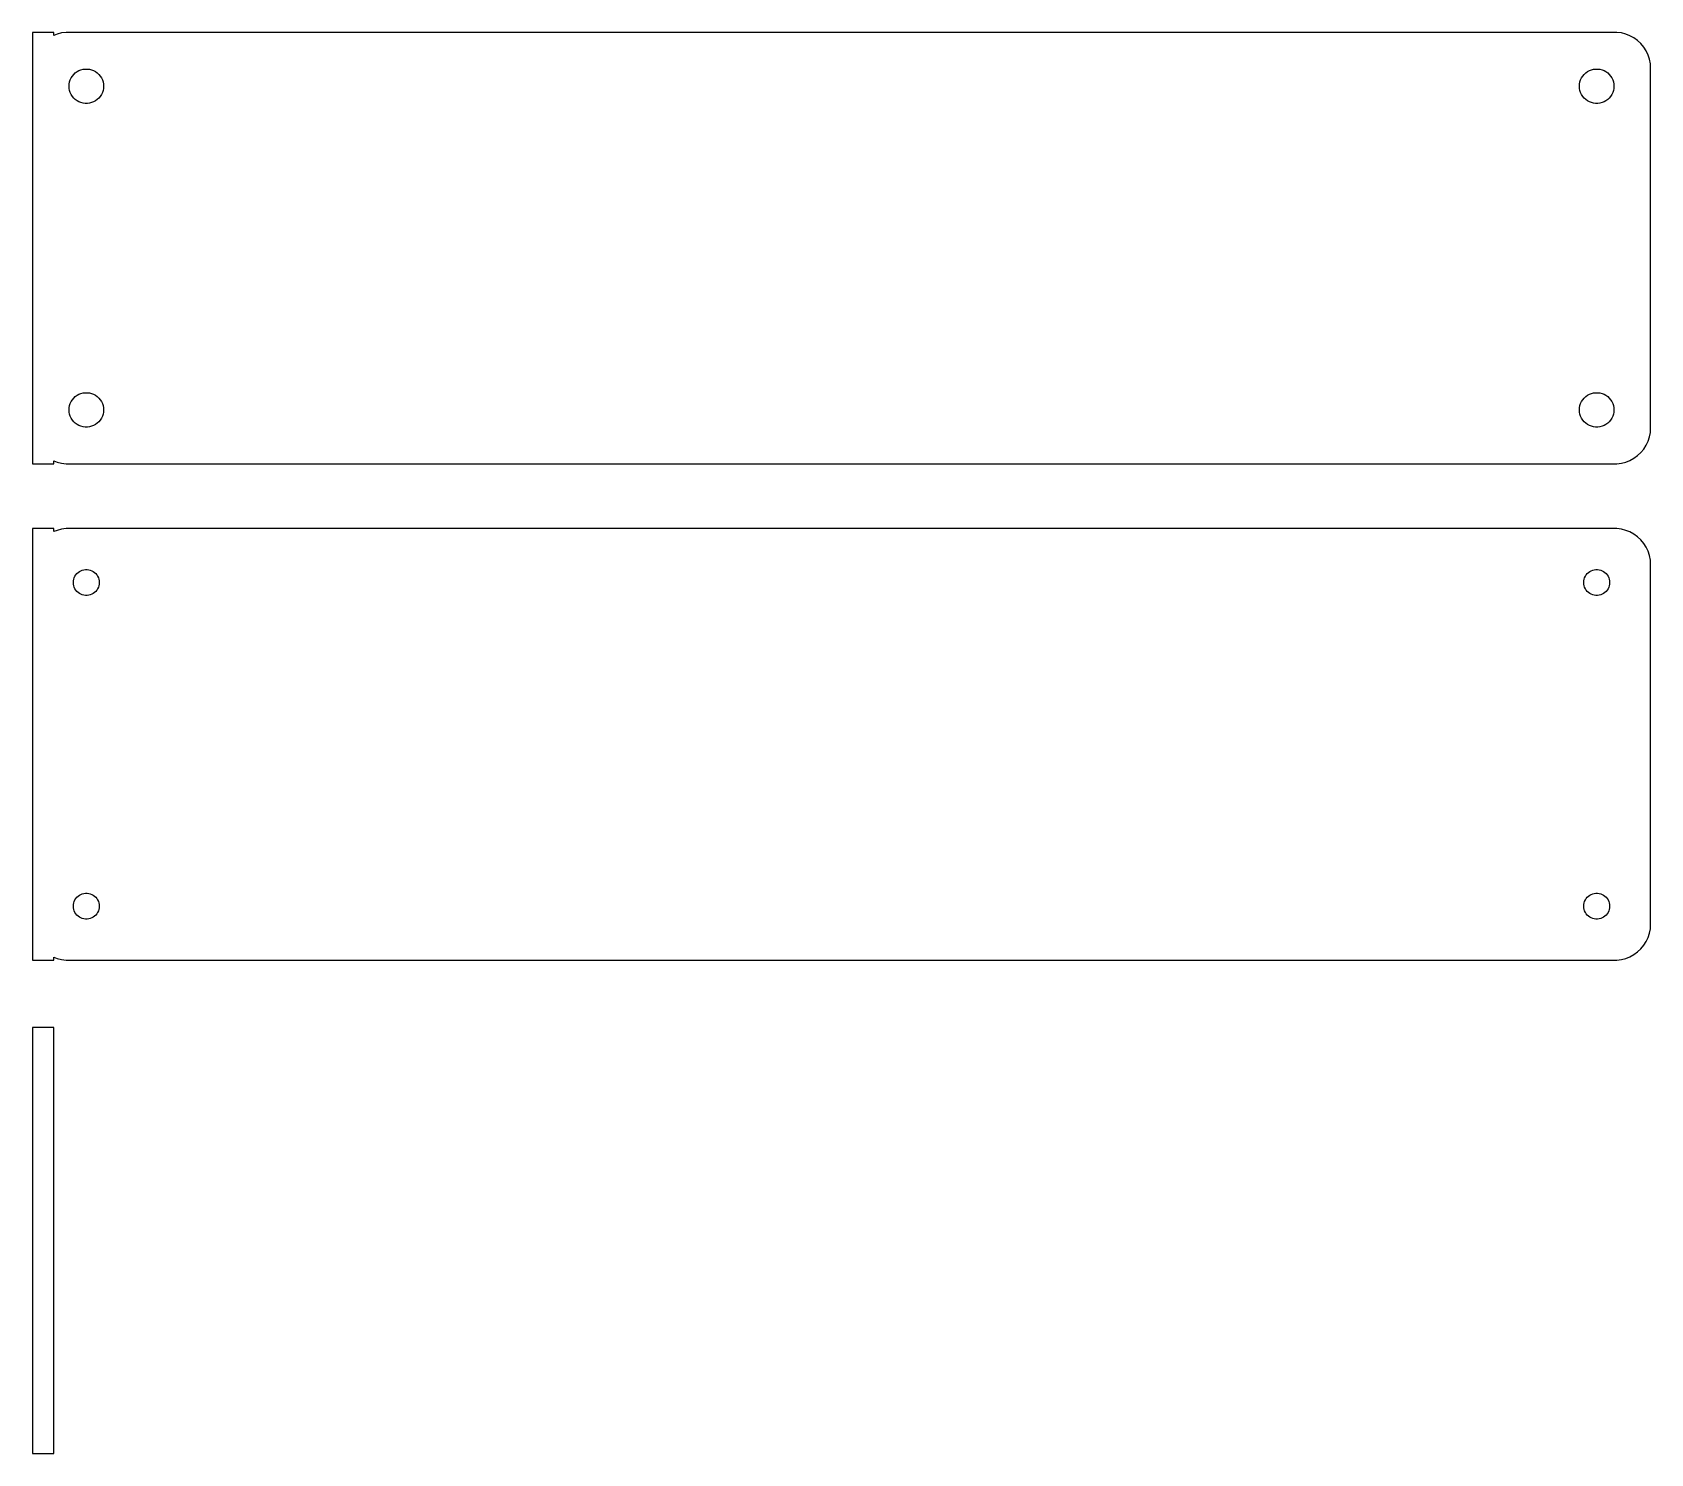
# Model space of a CAD drawing. Header units: metres. Extents: x -112 to 112, y -30 to 168.
import ezdxf

# ---------------------------------------------------------------- set-up
doc = ezdxf.new("R2010")
doc.units = ezdxf.units.M

msp = doc.modelspace()

# ---------------------------------------------------------------- linework, layer by layer
for p, q in [((-109.5, 167.99), (-112.5, 167.99)), ((-112.5, 167.99), (-112.5, 108.01)), ((-109.5, 167.575), (-109.5, 167.99)), ((-109.045, 167.755), (-109.5, 167.575)), ((-108.437, 167.911), (-109.045, 167.755)), ((-107.814, 167.99), (-108.437, 167.911)), ((107.814, 167.99), (-107.814, 167.99)), ((108.437, 167.911), (107.814, 167.99)), ((109.045, 167.755), (108.437, 167.911)), ((109.629, 167.524), (109.045, 167.755)), ((110.179, 167.222), (109.629, 167.524)), ((110.687, 166.853), (110.179, 167.222)), ((111.145, 166.423), (110.687, 166.853)), ((111.545, 165.939), (111.145, 166.423)), ((111.882, 165.409), (111.545, 165.939)), ((112.149, 164.841), (111.882, 165.409)), ((112.343, 164.243), (112.149, 164.841)), ((-106.942, 161.911), (-106.75, 162.143)), ((-106.75, 162.143), (-106.53, 162.349)), ((-106.53, 162.349), (-106.286, 162.526)), ((-106.286, 162.526), (-106.022, 162.672)), ((-106.022, 162.672), (-105.742, 162.783)), ((-105.742, 162.783), (-105.45, 162.857)), ((-105.45, 162.857), (-105.151, 162.895)), ((-105.151, 162.895), (-104.849, 162.895)), ((-104.849, 162.895), (-104.55, 162.857)), ((-104.55, 162.857), (-104.258, 162.783)), ((-104.258, 162.783), (-103.978, 162.672)), ((-103.978, 162.672), (-103.714, 162.526)), ((-103.714, 162.526), (-103.47, 162.349)), ((-103.47, 162.349), (-103.25, 162.143)), ((-103.25, 162.143), (-103.058, 161.911)), ((103.058, 161.911), (103.25, 162.143)), ((103.25, 162.143), (103.47, 162.349)), ((103.47, 162.349), (103.714, 162.526)), ((103.714, 162.526), (103.978, 162.672)), ((103.978, 162.672), (104.258, 162.783)), ((104.258, 162.783), (104.55, 162.857)), ((104.55, 162.857), (104.849, 162.895)), ((104.849, 162.895), (105.151, 162.895)), ((105.151, 162.895), (105.45, 162.857)), ((105.45, 162.857), (105.742, 162.783)), ((105.742, 162.783), (106.022, 162.672)), ((106.022, 162.672), (106.286, 162.526)), ((106.286, 162.526), (106.53, 162.349)), ((106.53, 162.349), (106.75, 162.143)), ((106.75, 162.143), (106.942, 161.911)), ((112.461, 163.627), (112.343, 164.243)), ((112.5, 163), (112.461, 163.627)), ((112.5, 113), (112.5, 163)), ((-107.4, 160.5), (-107.381, 160.801)), ((-107.381, 160.199), (-107.4, 160.5)), ((-107.381, 160.801), (-107.325, 161.097)), ((-107.325, 159.903), (-107.381, 160.199)), ((-107.325, 161.097), (-107.231, 161.383)), ((-107.231, 159.617), (-107.325, 159.903)), ((-107.231, 161.383), (-107.103, 161.656)), ((-107.103, 161.656), (-106.942, 161.911)), ((-103.058, 161.911), (-102.897, 161.656)), ((-102.897, 161.656), (-102.769, 161.383)), ((-102.769, 161.383), (-102.675, 161.097)), ((-102.675, 159.903), (-102.769, 159.617)), ((-102.675, 161.097), (-102.619, 160.801)), ((-102.619, 160.199), (-102.675, 159.903)), ((-102.619, 160.801), (-102.6, 160.5)), ((-102.6, 160.5), (-102.619, 160.199)), ((102.6, 160.5), (102.619, 160.801)), ((102.619, 160.199), (102.6, 160.5)), ((102.619, 160.801), (102.675, 161.097)), ((102.675, 159.903), (102.619, 160.199)), ((102.675, 161.097), (102.769, 161.383)), ((102.769, 159.617), (102.675, 159.903)), ((102.769, 161.383), (102.897, 161.656)), ((102.897, 161.656), (103.058, 161.911)), ((106.942, 161.911), (107.103, 161.656)), ((107.103, 161.656), (107.231, 161.383)), ((107.231, 161.383), (107.325, 161.097)), ((107.325, 159.903), (107.231, 159.617)), ((107.325, 161.097), (107.381, 160.801)), ((107.381, 160.199), (107.325, 159.903)), ((107.381, 160.801), (107.4, 160.5)), ((107.4, 160.5), (107.381, 160.199)), ((-107.103, 159.344), (-107.231, 159.617)), ((-106.942, 159.089), (-107.103, 159.344)), ((-106.75, 158.857), (-106.942, 159.089)), ((-106.53, 158.651), (-106.75, 158.857)), ((-106.286, 158.474), (-106.53, 158.651)), ((-106.022, 158.328), (-106.286, 158.474)), ((-105.742, 158.217), (-106.022, 158.328)), ((-105.45, 158.143), (-105.742, 158.217)), ((-105.151, 158.105), (-105.45, 158.143)), ((-104.849, 158.105), (-105.151, 158.105)), ((-104.55, 158.143), (-104.849, 158.105)), ((-104.258, 158.217), (-104.55, 158.143)), ((-103.978, 158.328), (-104.258, 158.217)), ((-103.714, 158.474), (-103.978, 158.328)), ((-103.47, 158.651), (-103.714, 158.474)), ((-103.25, 158.857), (-103.47, 158.651)), ((-103.058, 159.089), (-103.25, 158.857)), ((-102.897, 159.344), (-103.058, 159.089)), ((-102.769, 159.617), (-102.897, 159.344)), ((102.897, 159.344), (102.769, 159.617)), ((103.058, 159.089), (102.897, 159.344)), ((103.25, 158.857), (103.058, 159.089)), ((103.47, 158.651), (103.25, 158.857)), ((103.714, 158.474), (103.47, 158.651)), ((103.978, 158.328), (103.714, 158.474)), ((104.258, 158.217), (103.978, 158.328)), ((104.55, 158.143), (104.258, 158.217)), ((104.849, 158.105), (104.55, 158.143)), ((105.151, 158.105), (104.849, 158.105)), ((105.45, 158.143), (105.151, 158.105)), ((105.742, 158.217), (105.45, 158.143)), ((106.022, 158.328), (105.742, 158.217)), ((106.286, 158.474), (106.022, 158.328)), ((106.53, 158.651), (106.286, 158.474)), ((106.75, 158.857), (106.53, 158.651)), ((106.942, 159.089), (106.75, 158.857)), ((107.103, 159.344), (106.942, 159.089)), ((107.231, 159.617), (107.103, 159.344)), ((-106.942, 116.911), (-106.75, 117.143)), ((-106.75, 117.143), (-106.53, 117.349)), ((-106.53, 117.349), (-106.286, 117.526)), ((-106.286, 117.526), (-106.022, 117.672)), ((-106.022, 117.672), (-105.742, 117.783)), ((-105.742, 117.783), (-105.45, 117.857)), ((-105.45, 117.857), (-105.151, 117.895)), ((-105.151, 117.895), (-104.849, 117.895)), ((-104.849, 117.895), (-104.55, 117.857)), ((-104.55, 117.857), (-104.258, 117.783)), ((-104.258, 117.783), (-103.978, 117.672)), ((-103.978, 117.672), (-103.714, 117.526)), ((-103.714, 117.526), (-103.47, 117.349)), ((-103.47, 117.349), (-103.25, 117.143)), ((-103.25, 117.143), (-103.058, 116.911)), ((103.058, 116.911), (103.25, 117.143)), ((103.25, 117.143), (103.47, 117.349)), ((103.47, 117.349), (103.714, 117.526)), ((103.714, 117.526), (103.978, 117.672)), ((103.978, 117.672), (104.258, 117.783)), ((104.258, 117.783), (104.55, 117.857)), ((104.55, 117.857), (104.849, 117.895)), ((104.849, 117.895), (105.151, 117.895)), ((105.151, 117.895), (105.45, 117.857)), ((105.45, 117.857), (105.742, 117.783)), ((105.742, 117.783), (106.022, 117.672)), ((106.022, 117.672), (106.286, 117.526)), ((106.286, 117.526), (106.53, 117.349)), ((106.53, 117.349), (106.75, 117.143)), ((106.75, 117.143), (106.942, 116.911)), ((-107.4, 115.5), (-107.381, 115.801)), ((-107.381, 115.199), (-107.4, 115.5)), ((-107.381, 115.801), (-107.325, 116.097)), ((-107.325, 114.903), (-107.381, 115.199)), ((-107.325, 116.097), (-107.231, 116.383)), ((-107.231, 114.617), (-107.325, 114.903)), ((-107.231, 116.383), (-107.103, 116.656)), ((-107.103, 116.656), (-106.942, 116.911)), ((-103.058, 116.911), (-102.897, 116.656)), ((-102.897, 116.656), (-102.769, 116.383)), ((-102.769, 116.383), (-102.675, 116.097)), ((-102.675, 114.903), (-102.769, 114.617)), ((-102.675, 116.097), (-102.619, 115.801)), ((-102.619, 115.199), (-102.675, 114.903)), ((-102.619, 115.801), (-102.6, 115.5)), ((-102.6, 115.5), (-102.619, 115.199)), ((102.6, 115.5), (102.619, 115.801)), ((102.619, 115.199), (102.6, 115.5)), ((102.619, 115.801), (102.675, 116.097)), ((102.675, 114.903), (102.619, 115.199)), ((102.675, 116.097), (102.769, 116.383)), ((102.769, 114.617), (102.675, 114.903)), ((102.769, 116.383), (102.897, 116.656)), ((102.897, 116.656), (103.058, 116.911)), ((106.942, 116.911), (107.103, 116.656)), ((107.103, 116.656), (107.231, 116.383)), ((107.231, 116.383), (107.325, 116.097)), ((107.325, 114.903), (107.231, 114.617)), ((107.325, 116.097), (107.381, 115.801)), ((107.381, 115.199), (107.325, 114.903)), ((107.381, 115.801), (107.4, 115.5)), ((107.4, 115.5), (107.381, 115.199)), ((-107.103, 114.344), (-107.231, 114.617)), ((-106.942, 114.089), (-107.103, 114.344)), ((-106.75, 113.857), (-106.942, 114.089)), ((-106.53, 113.651), (-106.75, 113.857)), ((-106.286, 113.474), (-106.53, 113.651)), ((-106.022, 113.328), (-106.286, 113.474)), ((-105.742, 113.217), (-106.022, 113.328)), ((-105.45, 113.143), (-105.742, 113.217)), ((-105.151, 113.105), (-105.45, 113.143)), ((-104.849, 113.105), (-105.151, 113.105)), ((-104.55, 113.143), (-104.849, 113.105)), ((-104.258, 113.217), (-104.55, 113.143)), ((-103.978, 113.328), (-104.258, 113.217)), ((-103.714, 113.474), (-103.978, 113.328)), ((-103.47, 113.651), (-103.714, 113.474)), ((-103.25, 113.857), (-103.47, 113.651)), ((-103.058, 114.089), (-103.25, 113.857)), ((-102.897, 114.344), (-103.058, 114.089)), ((-102.769, 114.617), (-102.897, 114.344)), ((102.897, 114.344), (102.769, 114.617)), ((103.058, 114.089), (102.897, 114.344)), ((103.25, 113.857), (103.058, 114.089)), ((103.47, 113.651), (103.25, 113.857)), ((103.714, 113.474), (103.47, 113.651)), ((103.978, 113.328), (103.714, 113.474)), ((104.258, 113.217), (103.978, 113.328)), ((104.55, 113.143), (104.258, 113.217)), ((104.849, 113.105), (104.55, 113.143)), ((105.151, 113.105), (104.849, 113.105)), ((105.45, 113.143), (105.151, 113.105)), ((105.742, 113.217), (105.45, 113.143)), ((106.022, 113.328), (105.742, 113.217)), ((106.286, 113.474), (106.022, 113.328)), ((106.53, 113.651), (106.286, 113.474)), ((106.75, 113.857), (106.53, 113.651)), ((106.942, 114.089), (106.75, 113.857)), ((107.103, 114.344), (106.942, 114.089)), ((107.231, 114.617), (107.103, 114.344)), ((112.461, 112.373), (112.5, 113)), ((111.545, 110.061), (111.882, 110.591)), ((111.882, 110.591), (112.149, 111.159)), ((112.149, 111.159), (112.343, 111.757)), ((112.343, 111.757), (112.461, 112.373)), ((-112.5, 108.01), (-109.5, 108.01)), ((-109.5, 108.425), (-109.045, 108.245)), ((-109.5, 108.01), (-109.5, 108.425)), ((-109.045, 108.245), (-108.437, 108.089)), ((-108.437, 108.089), (-107.814, 108.01)), ((-107.814, 108.01), (107.814, 108.01)), ((107.814, 108.01), (108.437, 108.089)), ((108.437, 108.089), (109.045, 108.245)), ((109.045, 108.245), (109.629, 108.476)), ((109.629, 108.476), (110.179, 108.778)), ((110.179, 108.778), (110.687, 109.147)), ((110.687, 109.147), (111.145, 109.577)), ((111.145, 109.577), (111.545, 110.061)), ((-109.5, 98.9901), (-112.5, 98.9901)), ((-112.5, 98.9901), (-112.5, 39.0099)), ((-109.5, 98.5752), (-109.5, 98.9901)), ((-109.045, 98.7553), (-109.5, 98.5752)), ((-108.437, 98.9114), (-109.045, 98.7553)), ((-107.814, 98.9901), (-108.437, 98.9114)), ((107.814, 98.9901), (-107.814, 98.9901)), ((108.437, 98.9114), (107.814, 98.9901)), ((109.045, 98.7553), (108.437, 98.9114)), ((109.629, 98.5241), (109.045, 98.7553)), ((110.179, 98.2216), (109.629, 98.5241)), ((110.687, 97.8526), (110.179, 98.2216)), ((111.145, 97.4227), (110.687, 97.8526)), ((111.545, 96.9389), (111.145, 97.4227)), ((111.882, 96.4088), (111.545, 96.9389)), ((112.149, 95.8406), (111.882, 96.4088)), ((112.343, 95.2434), (112.149, 95.8406)), ((112.461, 94.6267), (112.343, 95.2434)), ((112.5, 94), (112.461, 94.6267)), ((-106.674, 92.1626), (-106.577, 92.3672)), ((-106.577, 92.3672), (-106.456, 92.558)), ((-106.456, 92.558), (-106.312, 92.7322)), ((-106.312, 92.7322), (-106.147, 92.8869)), ((-106.147, 92.8869), (-105.964, 93.0198)), ((-105.964, 93.0198), (-105.766, 93.1287)), ((-105.766, 93.1287), (-105.556, 93.2119)), ((-105.556, 93.2119), (-105.337, 93.2681)), ((-105.337, 93.2681), (-105.113, 93.2964)), ((-105.113, 93.2964), (-104.887, 93.2964)), ((-104.887, 93.2964), (-104.663, 93.2681)), ((-104.663, 93.2681), (-104.444, 93.2119)), ((-104.444, 93.2119), (-104.234, 93.1287)), ((-104.234, 93.1287), (-104.036, 93.0198)), ((-104.036, 93.0198), (-103.853, 92.8869)), ((-103.853, 92.8869), (-103.688, 92.7322)), ((-103.688, 92.7322), (-103.544, 92.558)), ((-103.544, 92.558), (-103.423, 92.3672)), ((-103.423, 92.3672), (-103.326, 92.1626)), ((103.326, 92.1626), (103.423, 92.3672)), ((103.423, 92.3672), (103.544, 92.558)), ((103.544, 92.558), (103.688, 92.7322)), ((103.688, 92.7322), (103.853, 92.8869)), ((103.853, 92.8869), (104.036, 93.0198)), ((104.036, 93.0198), (104.234, 93.1287)), ((104.234, 93.1287), (104.444, 93.2119)), ((104.444, 93.2119), (104.663, 93.2681)), ((104.663, 93.2681), (104.887, 93.2964)), ((104.887, 93.2964), (105.113, 93.2964)), ((105.113, 93.2964), (105.337, 93.2681)), ((105.337, 93.2681), (105.556, 93.2119)), ((105.556, 93.2119), (105.766, 93.1287)), ((105.766, 93.1287), (105.964, 93.0198)), ((105.964, 93.0198), (106.147, 92.8869)), ((106.147, 92.8869), (106.312, 92.7322)), ((106.312, 92.7322), (106.456, 92.558)), ((106.456, 92.558), (106.577, 92.3672)), ((106.577, 92.3672), (106.674, 92.1626)), ((112.5, 44), (112.5, 94)), ((-106.8, 91.5), (-106.786, 91.7256)), ((-106.786, 91.2744), (-106.8, 91.5)), ((-106.786, 91.7256), (-106.743, 91.9476)), ((-106.743, 91.0524), (-106.786, 91.2744)), ((-106.743, 91.9476), (-106.674, 92.1626)), ((-106.674, 90.8374), (-106.743, 91.0524)), ((-106.577, 90.6328), (-106.674, 90.8374)), ((-106.456, 90.442), (-106.577, 90.6328)), ((-106.312, 90.2678), (-106.456, 90.442)), ((-106.147, 90.1131), (-106.312, 90.2678)), ((-105.964, 89.9802), (-106.147, 90.1131)), ((-103.853, 90.1131), (-104.036, 89.9802)), ((-103.688, 90.2678), (-103.853, 90.1131)), ((-103.544, 90.442), (-103.688, 90.2678)), ((-103.423, 90.6328), (-103.544, 90.442)), ((-103.326, 90.8374), (-103.423, 90.6328)), ((-103.326, 92.1626), (-103.257, 91.9476)), ((-103.257, 91.0524), (-103.326, 90.8374)), ((-103.257, 91.9476), (-103.214, 91.7256)), ((-103.214, 91.2744), (-103.257, 91.0524)), ((-103.214, 91.7256), (-103.2, 91.5)), ((-103.2, 91.5), (-103.214, 91.2744)), ((103.2, 91.5), (103.214, 91.7256)), ((103.214, 91.2744), (103.2, 91.5)), ((103.214, 91.7256), (103.257, 91.9476)), ((103.257, 91.0524), (103.214, 91.2744)), ((103.257, 91.9476), (103.326, 92.1626)), ((103.326, 90.8374), (103.257, 91.0524)), ((103.423, 90.6328), (103.326, 90.8374)), ((103.544, 90.442), (103.423, 90.6328)), ((103.688, 90.2678), (103.544, 90.442)), ((103.853, 90.1131), (103.688, 90.2678)), ((104.036, 89.9802), (103.853, 90.1131)), ((106.147, 90.1131), (105.964, 89.9802)), ((106.312, 90.2678), (106.147, 90.1131)), ((106.456, 90.442), (106.312, 90.2678)), ((106.577, 90.6328), (106.456, 90.442)), ((106.674, 90.8374), (106.577, 90.6328)), ((106.674, 92.1626), (106.743, 91.9476)), ((106.743, 91.0524), (106.674, 90.8374)), ((106.743, 91.9476), (106.786, 91.7256)), ((106.786, 91.2744), (106.743, 91.0524)), ((106.786, 91.7256), (106.8, 91.5)), ((106.8, 91.5), (106.786, 91.2744)), ((-105.766, 89.8713), (-105.964, 89.9802)), ((-105.556, 89.7881), (-105.766, 89.8713)), ((-105.337, 89.7319), (-105.556, 89.7881)), ((-105.113, 89.7036), (-105.337, 89.7319)), ((-104.887, 89.7036), (-105.113, 89.7036)), ((-104.663, 89.7319), (-104.887, 89.7036)), ((-104.444, 89.7881), (-104.663, 89.7319)), ((-104.234, 89.8713), (-104.444, 89.7881)), ((-104.036, 89.9802), (-104.234, 89.8713)), ((104.234, 89.8713), (104.036, 89.9802)), ((104.444, 89.7881), (104.234, 89.8713)), ((104.663, 89.7319), (104.444, 89.7881)), ((104.887, 89.7036), (104.663, 89.7319)), ((105.113, 89.7036), (104.887, 89.7036)), ((105.337, 89.7319), (105.113, 89.7036)), ((105.556, 89.7881), (105.337, 89.7319)), ((105.766, 89.8713), (105.556, 89.7881)), ((105.964, 89.9802), (105.766, 89.8713)), ((-106.674, 47.1626), (-106.577, 47.3672)), ((-106.577, 47.3672), (-106.456, 47.558)), ((-106.456, 47.558), (-106.312, 47.7322)), ((-106.312, 47.7322), (-106.147, 47.8869)), ((-106.147, 47.8869), (-105.964, 48.0198)), ((-105.964, 48.0198), (-105.766, 48.1287)), ((-105.766, 48.1287), (-105.556, 48.2119)), ((-105.556, 48.2119), (-105.337, 48.2681)), ((-105.337, 48.2681), (-105.113, 48.2964)), ((-105.113, 48.2964), (-104.887, 48.2964)), ((-104.887, 48.2964), (-104.663, 48.2681)), ((-104.663, 48.2681), (-104.444, 48.2119)), ((-104.444, 48.2119), (-104.234, 48.1287)), ((-104.234, 48.1287), (-104.036, 48.0198)), ((-104.036, 48.0198), (-103.853, 47.8869)), ((-103.853, 47.8869), (-103.688, 47.7322)), ((-103.688, 47.7322), (-103.544, 47.558)), ((-103.544, 47.558), (-103.423, 47.3672)), ((-103.423, 47.3672), (-103.326, 47.1626)), ((103.326, 47.1626), (103.423, 47.3672)), ((103.423, 47.3672), (103.544, 47.558)), ((103.544, 47.558), (103.688, 47.7322)), ((103.688, 47.7322), (103.853, 47.8869)), ((103.853, 47.8869), (104.036, 48.0198)), ((104.036, 48.0198), (104.234, 48.1287)), ((104.234, 48.1287), (104.444, 48.2119)), ((104.444, 48.2119), (104.663, 48.2681)), ((104.663, 48.2681), (104.887, 48.2964)), ((104.887, 48.2964), (105.113, 48.2964)), ((105.113, 48.2964), (105.337, 48.2681)), ((105.337, 48.2681), (105.556, 48.2119)), ((105.556, 48.2119), (105.766, 48.1287)), ((105.766, 48.1287), (105.964, 48.0198)), ((105.964, 48.0198), (106.147, 47.8869)), ((106.147, 47.8869), (106.312, 47.7322)), ((106.312, 47.7322), (106.456, 47.558)), ((106.456, 47.558), (106.577, 47.3672)), ((106.577, 47.3672), (106.674, 47.1626)), ((-106.8, 46.5), (-106.786, 46.7256)), ((-106.786, 46.2744), (-106.8, 46.5)), ((-106.786, 46.7256), (-106.743, 46.9476)), ((-106.743, 46.0524), (-106.786, 46.2744)), ((-106.743, 46.9476), (-106.674, 47.1626)), ((-106.674, 45.8374), (-106.743, 46.0524)), ((-106.577, 45.6328), (-106.674, 45.8374)), ((-106.456, 45.442), (-106.577, 45.6328)), ((-106.312, 45.2678), (-106.456, 45.442)), ((-106.147, 45.1131), (-106.312, 45.2678)), ((-105.964, 44.9802), (-106.147, 45.1131)), ((-103.853, 45.1131), (-104.036, 44.9802)), ((-103.688, 45.2678), (-103.853, 45.1131)), ((-103.544, 45.442), (-103.688, 45.2678)), ((-103.423, 45.6328), (-103.544, 45.442)), ((-103.326, 45.8374), (-103.423, 45.6328)), ((-103.326, 47.1626), (-103.257, 46.9476)), ((-103.257, 46.0524), (-103.326, 45.8374)), ((-103.257, 46.9476), (-103.214, 46.7256)), ((-103.214, 46.2744), (-103.257, 46.0524)), ((-103.214, 46.7256), (-103.2, 46.5)), ((-103.2, 46.5), (-103.214, 46.2744)), ((103.2, 46.5), (103.214, 46.7256)), ((103.214, 46.2744), (103.2, 46.5)), ((103.214, 46.7256), (103.257, 46.9476)), ((103.257, 46.0524), (103.214, 46.2744)), ((103.257, 46.9476), (103.326, 47.1626)), ((103.326, 45.8374), (103.257, 46.0524)), ((103.423, 45.6328), (103.326, 45.8374)), ((103.544, 45.442), (103.423, 45.6328)), ((103.688, 45.2678), (103.544, 45.442)), ((103.853, 45.1131), (103.688, 45.2678)), ((104.036, 44.9802), (103.853, 45.1131)), ((106.147, 45.1131), (105.964, 44.9802)), ((106.312, 45.2678), (106.147, 45.1131)), ((106.456, 45.442), (106.312, 45.2678)), ((106.577, 45.6328), (106.456, 45.442)), ((106.674, 45.8374), (106.577, 45.6328)), ((106.674, 47.1626), (106.743, 46.9476)), ((106.743, 46.0524), (106.674, 45.8374)), ((106.743, 46.9476), (106.786, 46.7256)), ((106.786, 46.2744), (106.743, 46.0524)), ((106.786, 46.7256), (106.8, 46.5)), ((106.8, 46.5), (106.786, 46.2744)), ((-105.766, 44.8713), (-105.964, 44.9802)), ((-105.556, 44.7881), (-105.766, 44.8713)), ((-105.337, 44.7319), (-105.556, 44.7881)), ((-105.113, 44.7036), (-105.337, 44.7319)), ((-104.887, 44.7036), (-105.113, 44.7036)), ((-104.663, 44.7319), (-104.887, 44.7036)), ((-104.444, 44.7881), (-104.663, 44.7319)), ((-104.234, 44.8713), (-104.444, 44.7881)), ((-104.036, 44.9802), (-104.234, 44.8713)), ((104.234, 44.8713), (104.036, 44.9802)), ((104.444, 44.7881), (104.234, 44.8713)), ((104.663, 44.7319), (104.444, 44.7881)), ((104.887, 44.7036), (104.663, 44.7319)), ((105.113, 44.7036), (104.887, 44.7036)), ((105.337, 44.7319), (105.113, 44.7036)), ((105.556, 44.7881), (105.337, 44.7319)), ((105.766, 44.8713), (105.556, 44.7881)), ((105.964, 44.9802), (105.766, 44.8713)), ((112.149, 42.1594), (112.343, 42.7566)), ((112.343, 42.7566), (112.461, 43.3733)), ((112.461, 43.3733), (112.5, 44)), ((110.687, 40.1474), (111.145, 40.5773)), ((111.145, 40.5773), (111.545, 41.0611)), ((111.545, 41.0611), (111.882, 41.5912)), ((111.882, 41.5912), (112.149, 42.1594)), ((-112.5, 39.0099), (-109.5, 39.0099)), ((-109.5, 39.4248), (-109.045, 39.2447)), ((-109.5, 39.0099), (-109.5, 39.4248)), ((-109.045, 39.2447), (-108.437, 39.0886)), ((-108.437, 39.0886), (-107.814, 39.0099)), ((-107.814, 39.0099), (107.814, 39.0099)), ((107.814, 39.0099), (108.437, 39.0886)), ((108.437, 39.0886), (109.045, 39.2447)), ((109.045, 39.2447), (109.629, 39.4759)), ((109.629, 39.4759), (110.179, 39.7784)), ((110.179, 39.7784), (110.687, 40.1474)), ((-109.5, 29.6148), (-112.5, 29.6148)), ((-112.5, 29.6148), (-112.5, -29.6148)), ((-109.5, -29.6148), (-109.5, 29.6148)), ((-112.5, -29.6148), (-109.5, -29.6148))]:
    msp.add_line(p, q)

doc.saveas('drawing.dxf')
